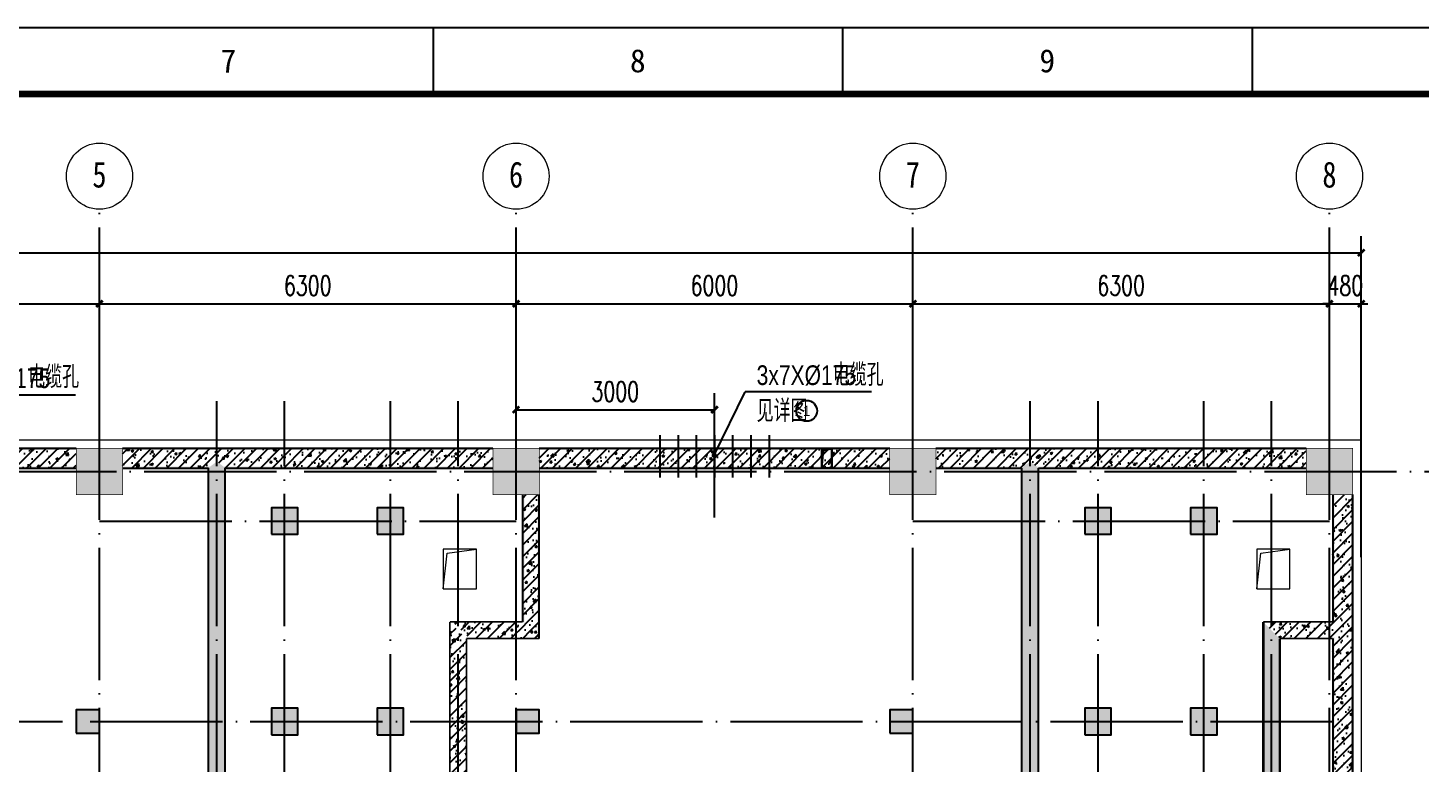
# Model space of a CAD drawing. Extents: x 3213259 to 3716512, y 332899 to 392399.
# Drawn here: x 3394762 to 3415817, y 381235 to 392349 of the extents above; entities that cross this region are included whole.
import ezdxf
from ezdxf.enums import TextEntityAlignment as Align

# ---------------------------------------------------------------- set-up
doc = ezdxf.new("R2010")
doc.units = 0
doc.header["$LTSCALE"] = 1000
doc.header["$MEASUREMENT"] = 0
doc.linetypes.add('ACAD_ISO04W100', pattern=[30, 24, -3, 0, -3])
doc.linetypes.add('DOTE', pattern=[2.42, 2, -0.2, 0.02, -0.2])
for name, color, linetype, lineweight in [('A-Line1', 11, 'Continuous', 9), ('JZX_ViewLine', 30, 'Continuous', 0), ('S-GRID-IDEN', 7, 'Continuous', 18)]:
    doc.layers.add(name, color=color, linetype=linetype, lineweight=lineweight)
for name, color, linetype in [('AXIS', 3, 'Continuous'), ('COLUMN', 2, 'Continuous'), ('DIM_LEAD', 3, 'Continuous'), ('DOTE', 1, 'DOTE'), ('JQFrame_DefaultLayer', 7, 'Continuous'), ('M_Thick', 6, 'Continuous'), ('PUB_HATCH', 8, 'Continuous'), ('PUB_TEXT', 7, 'Continuous'), ('PUB_WALL', 9, 'Continuous'), ('S-给排水提资', 4, 'Continuous'), ('S_CONCWALL', 3, 'Continuous'), ('WALL', 7, 'Continuous'), ('电气提资', 6, 'Continuous'), ('结构柱', 7, 'Continuous')]:
    doc.layers.add(name, color=color, linetype=linetype)
doc.styles.add('_TCH_DIM_T3', font='SIMPLEX.shx', dxfattribs={"width": 0.705882, "bigfont": 'GBCBIG'})
doc.styles.add('JQFrame_markText', font='txt')
doc.styles.add('sepd_yb2', font='sepd_gbe.shx', dxfattribs={"width": 0.8, "bigfont": 'sepd_gbc.shx'})
doc.dimstyles.new('_TCH_ARCH&&100', dxfattribs={"dimtxt": 297.5, "dimasz": 100, "dimexe": 250, "dimexo": 300, "dimgap": 126.25, "dimtad": 1, "dimdec": 0, "dimzin": 0, "dimdsep": 46, "dimtxsty": '_TCH_DIM_T3', "dimblk": 'ARCHTICK', "dimcen": 0.09, "dimclrt": 7, "dimazin": 2, "dimtfac": 1, "dimtdec": 0, "dimtix": 1, "dimtmove": 2, "dimatfit": 3, "dimfxl": 1, "dimtolj": 1, "dimtzin": 0, "dimarcsym": 0})
pattern_1 = [(45, (1020450.6, -428190.21), (-88.3883476, 88.3883476), []), (50, (1020450.6, -428190.2), (358.63009, -31.376067), [37.5, -412.5]), (355, (1020450.6, -428190.2), (-69.375667, 376.096067), [30, -330]), (100.4514, (1020480.5, -428192.83), (289.25469, 344.71977), [31.870095, -350.571056]), (46.1842, (1020450.6, -428090.2), (533.620524, -82.75951), [56.25, -618.75]), (96.6356, (1020495.07, -428097.1), (467.33135, 487.05894), [47.80514, -525.8565]), (351.1842, (1020450.6, -428090.2), (467.33097, 487.0593), [45, -495]), (21, (1020500.6, -428115.2), (298.453526, -201.309445), [37.5, -412.5]), (326, (1020500.6, -428115.2), (121.657666, 362.57502), [30, -330]), (71.4514, (1020525.48, -428132), (420.111314, 161.26525), [31.870095, -350.571056]), (37.5, (1020450.6, -428190.21), (6.0799277, 166.446927), [0, -326, 0, -335, 0, -331.25]), (7.5, (1020450.6, -428190.21), (131.534769, 197.205856), [0, -191, 0, -318.5, 0, -126.25]), (327.5, (1020339.1, -428190.21), (266.911218, -11.277436), [0, -125, 0, -390, 0, -517.5]), (317.5, (1020289.1, -428190.21), (291.593085, 50.052491), [0, -162.5, 0, -259, 0, -367.5])]
pattern_2 = [(45, (1020450.6, -428190.25), (-88.3883476, 88.3883476), []), (50, (1020450.6, -428190.25), (358.63009, -31.376067), [37.5, -412.5]), (355, (1020450.6, -428190.25), (-69.375667, 376.096067), [30, -330]), (100.4514, (1020480.5, -428192.86), (289.25469, 344.71977), [31.870095, -350.571056]), (46.1842, (1020450.6, -428090.25), (533.620524, -82.75951), [56.25, -618.75]), (96.6356, (1020495.07, -428097.14), (467.33135, 487.05894), [47.80514, -525.8565]), (351.1842, (1020450.6, -428090.25), (467.33097, 487.0593), [45, -495]), (21, (1020500.6, -428115.25), (298.453526, -201.309445), [37.5, -412.5]), (326, (1020500.6, -428115.25), (121.657666, 362.57502), [30, -330]), (71.4514, (1020525.48, -428132.02), (420.111314, 161.26525), [31.870095, -350.571056]), (37.5, (1020450.6, -428190.25), (6.0799277, 166.446927), [0, -326, 0, -335, 0, -331.25]), (7.5, (1020450.6, -428190.25), (131.534769, 197.205856), [0, -191, 0, -318.5, 0, -126.25]), (327.5, (1020339.1, -428190.25), (266.911218, -11.277436), [0, -125, 0, -390, 0, -517.5]), (317.5, (1020289.1, -428190.25), (291.593085, 50.052491), [0, -162.5, 0, -259, 0, -367.5])]

# ---------------------------------------------------------------- blocks, each defined once
blk = doc.blocks.new('JQStandardFrame-{2F40822963A54541BFAD0D905C8B126F}')
at = {"layer": 'JQFrame_DefaultLayer', "color": 3}
blk.add_lwpolyline([(0, 0), (743, 0), (743, 420), (0, 420)], close=True, dxfattribs=at)
for points in [[(433.42, 420), (433.42, 410)], [(495.33, 420), (495.33, 410)], [(557.25, 420), (557.25, 410)]]:
    blk.add_lwpolyline(points, dxfattribs=at)
at = {"layer": 'JQFrame_DefaultLayer', "color": 3, "const_width": 1}
blk.add_lwpolyline([(25, 10), (733, 10), (733, 410), (25, 410)], close=True, dxfattribs=at)
at = {"layer": 'JQFrame_DefaultLayer', "color": 3, "char_height": 3.5, "attachment_point": 5, "style": 'JQFrame_markText'}
for s, insert in [('7', (402.46, 415)), ('8', (464.37, 415)), ('9', (526.29, 415))]:
    blk.add_mtext(s, dxfattribs=dict(at, insert=insert))
blk = doc.blocks.new('qb')
h = blk.add_hatch()
h.set_pattern_fill('AR-CONC', scale=50)
h.set_pattern_definition([(50, (0, 0), (358.6301, -31.37607), [37.5, -412.5]), (355, (0, 0), (-69.37567, 376.09607), [30, -330]), (100.45144, (29.9, -2.6), (289.2544, 344.72), [31.8701, -350.57106]), (46.1842, (0, 100), (533.6207, -82.7596), [56.25, -618.75]), (96.63564, (44.47, 93.1), (467.331, 487.0593), [47.8052, -525.8569]), (351.18416, (0, 100), (467.331, 487.0593), [45, -495]), (21, (50, 75), (298.45353, -201.30945), [37.5, -412.5]), (326, (50, 75), (121.65767, 362.575), [30, -330]), (71.45144, (74.87, 58.22), (420.1112, 161.2656), [31.8701, -350.57106]), (37.5, (0, 0), (6.07993, 166.44693), [0, -326, 0, -335, 0, -331.25]), (7.5, (0, 0), (131.53477, 197.20586), [0, -191, 0, -318.5, 0, -126.25]), (327.5, (-111.5, 0), (266.91122, -11.27744), [0, -125, 0, -390, 0, -517.5]), (317.5, (-161.5, 0), (291.59308, 50.0525), [0, -162.5, 0, -259, 0, -367.5])])
h.paths.add_polyline_path([(167891, 132355), (167641, 132605), (167641, 126784), (167018, 125405), (162691, 125405), (162691, 125155), (168291, 125155), (168292, 125405), (167292, 125405), (167891, 126730)])
at = {"layer": 'S_CONCWALL', "linetype": 'ByBlock'}
blk.add_line((167891, 126730), (167292, 125405), dxfattribs=at)
at = {"layer": 'S_CONCWALL', "linetype": 'ByBlock', "const_width": 40}
for points in [[(167641, 126784), (167641, 132605)], [(167018, 125405), (167641, 126784)]]:
    blk.add_lwpolyline(points, dxfattribs=at)
at = {"layer": 'S_CONCWALL', "const_width": 35}
for points in [[(167891, 132355), (167891, 126730), (167292, 125405), (167292, 125405)], [(162691, 125405), (167018, 125405)], [(167292, 125405), (168292, 125405)], [(162691, 125155), (168291, 125155)]]:
    blk.add_lwpolyline(points, dxfattribs=at)
blk = doc.blocks.new('_ArchTick')
at = {"color": 0, "linetype": 'ByBlock', "const_width": 0.4}
blk.add_lwpolyline([(-0.5, -0.5), (0.5, 0.5)], dxfattribs=at)
blk = doc.blocks.new('*D219')
at = {"layer": 'AXIS', "color": 0, "lineweight": -2}
for p, q in [((3368065, 384348), (3368065, 389199)), ((3414925, 384348), (3414925, 389199)), ((3368065, 388949), (3414925, 388949))]:
    blk.add_line(p, q, dxfattribs=at)
at = {"layer": 'Defpoints', "color": 0}
for p in [(3414925, 388949), (3368065, 384048), (3414925, 384048)]:
    blk.add_point(p, dxfattribs=at)
at = {"layer": 'AXIS', "color": 0, "lineweight": -2, "xscale": 100, "yscale": 100, "zscale": 100, "rotation": 180}
blk.add_blockref('_ArchTick', (3368065, 388949), dxfattribs=at)
at = {"layer": 'AXIS', "color": 0, "lineweight": -2, "xscale": 100, "yscale": 100, "zscale": 100}
blk.add_blockref('_ArchTick', (3414925, 388949), dxfattribs=at)
at = {"layer": 'AXIS', "color": 7, "insert": (3391495, 389224), "char_height": 297.5, "attachment_point": 5, "style": '_TCH_DIM_T3'}
blk.add_mtext('\\A1;46860', dxfattribs=at)
blk = doc.blocks.new('*D217')
at = {"layer": 'AXIS', "color": 0, "lineweight": -2}
for p, q in [((3414445, 386424), (3414445, 388429)), ((3414925, 386424), (3414925, 388429)), ((3414445, 388179), (3414345, 388179)), ((3414445, 388179), (3414925, 388179)), ((3414925, 388179), (3415025, 388179))]:
    blk.add_line(p, q, dxfattribs=at)
at = {"layer": 'Defpoints', "color": 0}
for p in [(3414925, 388179), (3414445, 386124), (3414925, 386124)]:
    blk.add_point(p, dxfattribs=at)
at = {"layer": 'AXIS', "color": 0, "lineweight": -2, "xscale": 100, "yscale": 100, "zscale": 100}
blk.add_blockref('_ArchTick', (3414445, 388179), dxfattribs=at)
at = {"layer": 'AXIS', "color": 0, "lineweight": -2, "xscale": 100, "yscale": 100, "zscale": 100, "rotation": 180}
blk.add_blockref('_ArchTick', (3414925, 388179), dxfattribs=at)
at = {"layer": 'AXIS', "color": 7, "insert": (3414685, 388454), "char_height": 297.5, "attachment_point": 5, "style": '_TCH_DIM_T3'}
blk.add_mtext('\\A1;480', dxfattribs=at)
blk = doc.blocks.new('A$C31D42C8E')
at = {"layer": '电气提资', "color": 7}
blk.add_line((0, 775), (0, -957), dxfattribs=at)
at = {"layer": '电气提资', "color": 1, "linetype": 'ACAD_ISO04W100', "ltscale": 50}
for p, q in [((-825, -470), (-825, 170)), ((-550, -470), (-550, 170)), ((-275, -470), (-275, 170)), ((0, -470), (0, 170)), ((275, -470), (275, 170)), ((550, -470), (550, 170)), ((825, -470), (825, 170))]:
    blk.add_line(p, q, dxfattribs=at)
blk = doc.blocks.new('*D207')
at = {"layer": 'AXIS', "color": 0, "lineweight": -2}
for p, q in [((3402145, 385971), (3402145, 386827)), ((3405145, 385971), (3405145, 386827)), ((3402145, 386577), (3405145, 386577))]:
    blk.add_line(p, q, dxfattribs=at)
at = {"layer": 'Defpoints', "color": 0}
for p in [(3405145, 386577), (3402145, 385671), (3405145, 385671)]:
    blk.add_point(p, dxfattribs=at)
at = {"layer": 'AXIS', "color": 0, "lineweight": -2, "xscale": 100, "yscale": 100, "zscale": 100, "rotation": 180}
blk.add_blockref('_ArchTick', (3402145, 386577), dxfattribs=at)
at = {"layer": 'AXIS', "color": 0, "lineweight": -2, "xscale": 100, "yscale": 100, "zscale": 100}
blk.add_blockref('_ArchTick', (3405145, 386577), dxfattribs=at)
at = {"layer": 'AXIS', "color": 7, "insert": (3403645, 386852), "char_height": 297.5, "attachment_point": 5, "style": '_TCH_DIM_T3'}
blk.add_mtext('\\A1;3000', dxfattribs=at)
blk = doc.blocks.new('*D206')
at = {"layer": 'AXIS', "color": 0, "lineweight": -2}
for p, q in [((3408145, 386279), (3408145, 388429)), ((3414445, 386279), (3414445, 388429)), ((3408145, 388179), (3414445, 388179))]:
    blk.add_line(p, q, dxfattribs=at)
at = {"layer": 'Defpoints', "color": 0}
for p in [(3414445, 388179), (3408145, 385979), (3414445, 385979)]:
    blk.add_point(p, dxfattribs=at)
at = {"layer": 'AXIS', "color": 0, "lineweight": -2, "xscale": 100, "yscale": 100, "zscale": 100, "rotation": 180}
blk.add_blockref('_ArchTick', (3408145, 388179), dxfattribs=at)
at = {"layer": 'AXIS', "color": 0, "lineweight": -2, "xscale": 100, "yscale": 100, "zscale": 100}
blk.add_blockref('_ArchTick', (3414445, 388179), dxfattribs=at)
at = {"layer": 'AXIS', "color": 7, "insert": (3411295, 388454), "char_height": 297.5, "attachment_point": 5, "style": '_TCH_DIM_T3'}
blk.add_mtext('\\A1;6300', dxfattribs=at)
blk = doc.blocks.new('*D205')
at = {"layer": 'AXIS', "color": 0, "lineweight": -2}
for p, q in [((3402145, 386279), (3402145, 388429)), ((3408145, 386279), (3408145, 388429)), ((3402145, 388179), (3408145, 388179))]:
    blk.add_line(p, q, dxfattribs=at)
at = {"layer": 'Defpoints', "color": 0}
for p in [(3408145, 388179), (3402145, 385979), (3408145, 385979)]:
    blk.add_point(p, dxfattribs=at)
at = {"layer": 'AXIS', "color": 0, "lineweight": -2, "xscale": 100, "yscale": 100, "zscale": 100, "rotation": 180}
blk.add_blockref('_ArchTick', (3402145, 388179), dxfattribs=at)
at = {"layer": 'AXIS', "color": 0, "lineweight": -2, "xscale": 100, "yscale": 100, "zscale": 100}
blk.add_blockref('_ArchTick', (3408145, 388179), dxfattribs=at)
at = {"layer": 'AXIS', "color": 7, "insert": (3405145, 388454), "char_height": 297.5, "attachment_point": 5, "style": '_TCH_DIM_T3'}
blk.add_mtext('\\A1;6000', dxfattribs=at)
blk = doc.blocks.new('*D204')
at = {"layer": 'AXIS', "color": 0, "lineweight": -2}
for p, q in [((3395845, 386279), (3395845, 388429)), ((3402145, 386279), (3402145, 388429)), ((3395845, 388179), (3402145, 388179))]:
    blk.add_line(p, q, dxfattribs=at)
at = {"layer": 'Defpoints', "color": 0}
for p in [(3402145, 388179), (3395845, 385979), (3402145, 385979)]:
    blk.add_point(p, dxfattribs=at)
at = {"layer": 'AXIS', "color": 0, "lineweight": -2, "xscale": 100, "yscale": 100, "zscale": 100, "rotation": 180}
blk.add_blockref('_ArchTick', (3395845, 388179), dxfattribs=at)
at = {"layer": 'AXIS', "color": 0, "lineweight": -2, "xscale": 100, "yscale": 100, "zscale": 100}
blk.add_blockref('_ArchTick', (3402145, 388179), dxfattribs=at)
at = {"layer": 'AXIS', "color": 7, "insert": (3398995, 388454), "char_height": 297.5, "attachment_point": 5, "style": '_TCH_DIM_T3'}
blk.add_mtext('\\A1;6300', dxfattribs=at)
blk = doc.blocks.new('*D203')
at = {"layer": 'AXIS', "color": 0, "lineweight": -2}
for p, q in [((3389845, 386279), (3389845, 388429)), ((3395845, 386279), (3395845, 388429)), ((3389845, 388179), (3395845, 388179))]:
    blk.add_line(p, q, dxfattribs=at)
at = {"layer": 'Defpoints', "color": 0}
for p in [(3395845, 388179), (3389845, 385979), (3395845, 385979)]:
    blk.add_point(p, dxfattribs=at)
at = {"layer": 'AXIS', "color": 0, "lineweight": -2, "xscale": 100, "yscale": 100, "zscale": 100, "rotation": 180}
blk.add_blockref('_ArchTick', (3389845, 388179), dxfattribs=at)
at = {"layer": 'AXIS', "color": 0, "lineweight": -2, "xscale": 100, "yscale": 100, "zscale": 100}
blk.add_blockref('_ArchTick', (3395845, 388179), dxfattribs=at)
at = {"layer": 'AXIS', "color": 7, "insert": (3392845, 388454), "char_height": 297.5, "attachment_point": 5, "style": '_TCH_DIM_T3'}
blk.add_mtext('\\A1;6000', dxfattribs=at)
blk = doc.blocks.new('_FZHK')
blk.add_lwpolyline([(-0.5, -0.5), (0.5, -0.5), (0.5, 0.5), (-0.5, 0.5)], close=True)
blk = doc.blocks.new('轴网 - M_轴线标头 - 圆-208176--3_200m层平面图')
at = {"layer": 'S-GRID-IDEN'}
blk.add_circle((0, 0), 5, dxfattribs=at)

msp = doc.modelspace()

# ---------------------------------------------------------------- hatches: boundary and pattern name
at = {"layer": 'PUB_HATCH'}
h = msp.add_hatch(dxfattribs=at)
h.set_pattern_fill('钢筋混凝土', color=256, scale=50, style=0)
h.set_pattern_definition(pattern_1)
h.paths.add_polyline_path([(3395495.134, 385693.835), (3395495.134, 385993.835), (3390195.134, 385993.835), (3390195.134, 385693.835)])
h = msp.add_hatch(dxfattribs=at)
h.set_pattern_fill('钢筋混凝土', color=256, scale=50, style=0)
h.set_pattern_definition(pattern_1)
h.paths.add_polyline_path([(3396195.134, 385993.835), (3396195.134, 385693.835), (3397495.135, 385693.835), (3397520.135, 385718.835), (3397620.135, 385793.835), (3397620.135, 385993.835)])
h = msp.add_hatch(dxfattribs=at)
h.set_pattern_fill('钢筋混凝土', color=256, scale=50, style=0)
h.set_pattern_definition(pattern_1)
h.paths.add_polyline_path([(3401795.134, 385693.835), (3401795.134, 385993.835), (3397620.135, 385993.835), (3397620.135, 385793.835), (3397720.135, 385718.835), (3397745.135, 385693.835)])
h = msp.add_hatch(dxfattribs=at)
h.set_pattern_fill('钢筋混凝土', color=256, scale=50, style=0)
h.set_pattern_definition(pattern_1)
h.paths.add_polyline_path([(3407795.134, 385693.835), (3407795.134, 385993.835), (3402495.134, 385993.835), (3402495.134, 385693.835)])
h = msp.add_hatch(dxfattribs=at)
h.set_pattern_fill('钢筋混凝土', color=256, scale=50, style=0)
h.set_pattern_definition(pattern_1)
h.paths.add_polyline_path([(3408495.134, 385993.835), (3408495.134, 385693.835), (3409795.135, 385693.835), (3409820.135, 385718.835), (3409920.135, 385793.835), (3409920.135, 385993.835)])
h = msp.add_hatch(dxfattribs=at)
h.set_pattern_fill('钢筋混凝土', color=256, scale=50, style=0)
h.set_pattern_definition(pattern_1)
h.paths.add_polyline_path([(3414095.134, 385693.835), (3414095.134, 385993.835), (3409920.135, 385993.835), (3409920.135, 385793.835), (3410020.135, 385718.835), (3410045.135, 385693.835)])
h = msp.add_hatch(dxfattribs=at)
h.set_pattern_fill('钢筋混凝土', color=256, scale=50, style=0)
h.set_pattern_definition([(45, (1020450.6, -428190.25), (-88.3883476, 88.3883476), []), (50, (1020450.6, -428190.25), (358.63009, -31.376067), [37.5, -412.5]), (355, (1020450.6, -428190.25), (-69.375667, 376.096067), [30, -330]), (100.4514, (1020480.5, -428192.86), (289.25469, 344.71977), [31.870095, -350.571056]), (46.1842, (1020450.6, -428090.25), (533.620524, -82.75951), [56.25, -618.75]), (96.6356, (1020495.07, -428097.14), (467.33135, 487.05894), [47.80514, -525.8565]), (351.1842, (1020450.6, -428090.25), (467.33097, 487.0593), [45, -495]), (21, (1020500.6, -428115.25), (298.453526, -201.309445), [37.5, -412.5]), (326, (1020500.6, -428115.25), (121.657666, 362.57502), [30, -330]), (71.4514, (1020525.47, -428132.02), (420.111314, 161.26525), [31.870095, -350.571056]), (37.5, (1020450.6, -428190.25), (6.0799277, 166.446927), [0, -326, 0, -335, 0, -331.25]), (7.5, (1020450.6, -428190.25), (131.534769, 197.205856), [0, -191, 0, -318.5, 0, -126.25]), (327.5, (1020339.1, -428190.25), (266.911218, -11.277436), [0, -125, 0, -390, 0, -517.5]), (317.5, (1020289.1, -428190.25), (291.593085, 50.052491), [0, -162.5, 0, -259, 0, -367.5])])
h.paths.add_polyline_path([(3397620.134, 376085.507), (3397720.134, 376143.84), (3397745.134, 376168.84), (3397745.134, 385693.801), (3397720.134, 385718.801), (3397620.134, 385793.801), (3397520.134, 385718.801), (3397495.134, 385693.801), (3397495.134, 376168.84), (3397520.134, 376143.84)])
h = msp.add_hatch(dxfattribs=at)
h.set_pattern_fill('钢筋混凝土', color=256, scale=50, style=0)
h.set_pattern_definition([(45, (1020450.6, -428190.25), (-88.3883476, 88.3883476), []), (50, (1020450.6, -428190.25), (358.63009, -31.376067), [37.5, -412.5]), (355, (1020450.6, -428190.25), (-69.375667, 376.096067), [30, -330]), (100.4514, (1020480.5, -428192.86), (289.25469, 344.71977), [31.870095, -350.571056]), (46.1842, (1020450.6, -428090.25), (533.620524, -82.75951), [56.25, -618.75]), (96.6356, (1020495.07, -428097.14), (467.33135, 487.05894), [47.80514, -525.8565]), (351.1842, (1020450.6, -428090.25), (467.33097, 487.0593), [45, -495]), (21, (1020500.6, -428115.25), (298.453526, -201.309445), [37.5, -412.5]), (326, (1020500.6, -428115.25), (121.657666, 362.57502), [30, -330]), (71.4514, (1020525.47, -428132.02), (420.111314, 161.26525), [31.870095, -350.571056]), (37.5, (1020450.6, -428190.25), (6.0799277, 166.446927), [0, -326, 0, -335, 0, -331.25]), (7.5, (1020450.6, -428190.25), (131.534769, 197.205856), [0, -191, 0, -318.5, 0, -126.25]), (327.5, (1020339.1, -428190.25), (266.911218, -11.277436), [0, -125, 0, -390, 0, -517.5]), (317.5, (1020289.1, -428190.25), (291.593085, 50.052491), [0, -162.5, 0, -259, 0, -367.5])])
h.paths.add_polyline_path([(3409920.134, 376085.526), (3410020.134, 376143.859), (3410045.134, 376168.859), (3410045.134, 385693.801), (3410020.134, 385718.801), (3409920.134, 385793.801), (3409820.134, 385718.801), (3409795.134, 385693.801), (3409795.134, 376168.859), (3409820.134, 376143.859)])
h = msp.add_hatch(dxfattribs=at)
h.set_pattern_fill('钢筋混凝土', color=256, scale=50, style=0)
h.set_pattern_definition(pattern_2)
h.paths.add_polyline_path([(3402495.134, 385293.81), (3402245.134, 385293.81), (3402245.134, 383370.181), (3402495.134, 383120.181)])
h = msp.add_hatch(dxfattribs=at)
h.set_pattern_fill('钢筋混凝土', color=256, scale=50, style=0)
h.set_pattern_definition(pattern_2)
h.paths.add_polyline_path([(3414795.134, 385293.81), (3414495.134, 385293.81), (3414495.134, 383370.18), (3414520.134, 383345.18), (3414595.134, 383245.18), (3414795.134, 383245.18)])
for points in [[(3398445.134, 384693.834), (3398845.134, 384693.834), (3398845.134, 385093.834), (3398445.134, 385093.834)], [(3400045.134, 384693.834), (3400445.134, 384693.834), (3400445.134, 385093.834), (3400045.134, 385093.834)], [(3410745.134, 384693.834), (3411145.134, 384693.834), (3411145.134, 385093.834), (3410745.134, 385093.834)], [(3412345.134, 384693.834), (3412745.134, 384693.834), (3412745.134, 385093.834), (3412345.134, 385093.834)], [(3395495.134, 381688.834), (3395845.134, 381688.834), (3395845.134, 382038.834), (3395495.134, 382038.834)], [(3398445.134, 381663.834), (3398845.134, 381663.834), (3398845.134, 382063.834), (3398445.134, 382063.834)], [(3400045.134, 381663.834), (3400445.134, 381663.834), (3400445.134, 382063.834), (3400045.134, 382063.834)], [(3402145.134, 381688.834), (3402495.134, 381688.834), (3402495.134, 382038.834), (3402145.134, 382038.834)], [(3407795.134, 381688.834), (3408145.134, 381688.834), (3408145.134, 382038.834), (3407795.134, 382038.834)], [(3410745.134, 381663.834), (3411145.134, 381663.834), (3411145.134, 382063.834), (3410745.134, 382063.834)], [(3412345.134, 381663.834), (3412745.134, 381663.834), (3412745.134, 382063.834), (3412345.134, 382063.834)]]:
    msp.add_hatch(color=256, dxfattribs=at).paths.add_polyline_path(points)
h = msp.add_hatch(dxfattribs=at)
h.set_pattern_fill('钢筋混凝土', color=256, scale=50, style=0)
h.set_pattern_definition([(45, (1008150.6, -428190.25), (-88.3883476, 88.3883476), []), (50, (1008150.6, -428190.25), (358.63009, -31.376067), [37.5, -412.5]), (355, (1008150.6, -428190.25), (-69.375667, 376.096067), [30, -330]), (100.4514, (1008180.5, -428192.86), (289.25469, 344.71977), [31.870095, -350.571056]), (46.1842, (1008150.6, -428090.25), (533.620524, -82.75951), [56.25, -618.75]), (96.6356, (1008195.07, -428097.14), (467.33135, 487.05894), [47.80514, -525.8565]), (351.1842, (1008150.6, -428090.25), (467.33097, 487.0593), [45, -495]), (21, (1008200.6, -428115.25), (298.453526, -201.309445), [37.5, -412.5]), (326, (1008200.6, -428115.25), (121.657666, 362.57502), [30, -330]), (71.4514, (1008225.48, -428132.02), (420.111314, 161.26525), [31.870095, -350.571056]), (37.5, (1008150.6, -428190.25), (6.0799277, 166.446927), [0, -326, 0, -335, 0, -331.25]), (7.5, (1008150.6, -428190.25), (131.534769, 197.205856), [0, -191, 0, -318.5, 0, -126.25]), (327.5, (1008039.1, -428190.25), (266.911218, -11.277436), [0, -125, 0, -390, 0, -517.5]), (317.5, (1007989.1, -428190.25), (291.593085, 50.052491), [0, -162.5, 0, -259, 0, -367.5])])
h.paths.add_polyline_path([(3401395.134, 383120.18), (3401145.134, 383370.18), (3401145.134, 376168.84), (3401395.134, 376168.84)])
h = msp.add_hatch(dxfattribs=at)
h.set_pattern_fill('钢筋混凝土', color=256, scale=50, style=0)
h.set_pattern_definition([(45, (1020450.6, -428191.6), (-88.3883476, 88.3883476), []), (50, (1020450.6, -428191.6), (358.63009, -31.376067), [37.5, -412.5]), (355, (1020450.6, -428191.6), (-69.375667, 376.096067), [30, -330]), (100.4514, (1020480.5, -428194.2), (289.25469, 344.71977), [31.870095, -350.571056]), (46.1842, (1020450.6, -428091.6), (533.620524, -82.75951), [56.25, -618.75]), (96.6356, (1020495.07, -428098.5), (467.33135, 487.05894), [47.80514, -525.8565]), (351.1842, (1020450.6, -428091.6), (467.33097, 487.0593), [45, -495]), (21, (1020500.6, -428116.6), (298.453526, -201.309445), [37.5, -412.5]), (326, (1020500.6, -428116.6), (121.657666, 362.57502), [30, -330]), (71.4514, (1020525.48, -428133.37), (420.111314, 161.26525), [31.870095, -350.571056]), (37.5, (1020450.6, -428191.6), (6.0799277, 166.446927), [0, -326, 0, -335, 0, -331.25]), (7.5, (1020450.6, -428191.6), (131.534769, 197.205856), [0, -191, 0, -318.5, 0, -126.25]), (327.5, (1020339.1, -428191.6), (266.911218, -11.277436), [0, -125, 0, -390, 0, -517.5]), (317.5, (1020289.1, -428191.6), (291.593085, 50.052491), [0, -162.5, 0, -259, 0, -367.5])])
h.paths.add_polyline_path([(3402495.134, 383118.832), (3402245.134, 383368.832), (3401195.134, 383368.832), (3401445.134, 383118.832)])
h = msp.add_hatch(dxfattribs=at)
h.set_pattern_fill('钢筋混凝土', color=256, scale=50, style=0)
h.set_pattern_definition([(45, (1020450.6, -428191.6), (-88.3883476, 88.3883476), []), (50, (1020450.6, -428191.6), (358.63009, -31.376067), [37.5, -412.5]), (355, (1020450.6, -428191.6), (-69.375667, 376.096067), [30, -330]), (100.4514, (1020480.5, -428194.2), (289.25469, 344.71977), [31.870095, -350.571056]), (46.1842, (1020450.6, -428091.6), (533.620524, -82.75951), [56.25, -618.75]), (96.6356, (1020495.07, -428098.5), (467.33135, 487.05894), [47.80514, -525.8565]), (351.1842, (1020450.6, -428091.6), (467.33097, 487.0593), [45, -495]), (21, (1020500.6, -428116.6), (298.453526, -201.309445), [37.5, -412.5]), (326, (1020500.6, -428116.6), (121.657666, 362.57502), [30, -330]), (71.4514, (1020525.47, -428133.37), (420.111314, 161.26525), [31.870095, -350.571056]), (37.5, (1020450.6, -428191.6), (6.0799277, 166.446927), [0, -326, 0, -335, 0, -331.25]), (7.5, (1020450.6, -428191.6), (131.534769, 197.205856), [0, -191, 0, -318.5, 0, -126.25]), (327.5, (1020339.1, -428191.6), (266.911218, -11.277436), [0, -125, 0, -390, 0, -517.5]), (317.5, (1020289.1, -428191.6), (291.593085, 50.052491), [0, -162.5, 0, -259, 0, -367.5])])
h.paths.add_polyline_path([(3414595.134, 383243.832), (3414520.134, 383343.832), (3414495.134, 383368.832), (3413445.134, 383368.832), (3413695.134, 383118.832), (3414495.134, 383118.832), (3414520.134, 383143.832)])
h = msp.add_hatch(dxfattribs=at)
h.set_pattern_fill('钢筋混凝土', color=256, scale=50, style=0)
h.set_pattern_definition(pattern_2)
h.paths.add_polyline_path([(3414495.134, 376393.81), (3414795.134, 376393.81), (3414795.134, 383245.18), (3414595.134, 383245.18), (3414520.134, 383145.18), (3414495.134, 383120.18)])
at = {"layer": 'PUB_WALL'}
for points in [[(3395495.134, 385968.835), (3395495.134, 385993.835), (3390195.134, 385993.835), (3390195.134, 385968.835)], [(3396195.134, 385993.835), (3396195.134, 385968.835), (3397620.135, 385968.835), (3397620.135, 385993.835)], [(3401795.134, 385968.835), (3401795.134, 385993.835), (3397620.135, 385993.835), (3397620.135, 385968.835)], [(3407795.134, 385968.835), (3407795.134, 385993.835), (3402495.134, 385993.835), (3402495.134, 385968.835)], [(3408495.134, 385993.835), (3408495.134, 385968.835), (3409920.135, 385968.835), (3409920.135, 385993.835)], [(3414095.134, 385968.835), (3414095.134, 385993.835), (3409920.135, 385993.835), (3409920.135, 385968.835)], [(3395495.134, 385693.835), (3395495.134, 385718.835), (3390195.134, 385718.835), (3390195.134, 385693.835)], [(3396195.134, 385718.835), (3396195.134, 385693.835), (3397495.135, 385693.835), (3397520.135, 385718.835)], [(3397495.134, 376168.84), (3397495.134, 385693.801), (3397520.134, 385718.801), (3397520.134, 376143.84)], [(3397745.134, 376168.84), (3397745.134, 385693.801), (3397720.134, 385718.801), (3397720.134, 376143.84)], [(3401795.134, 385693.835), (3401795.134, 385718.835), (3397720.135, 385718.835), (3397745.135, 385693.835)], [(3407795.134, 385693.835), (3407795.134, 385718.835), (3402495.134, 385718.835), (3402495.134, 385693.835)], [(3408495.134, 385718.835), (3408495.134, 385693.835), (3409795.135, 385693.835), (3409820.135, 385718.835)], [(3409795.134, 376168.859), (3409795.134, 385693.801), (3409820.134, 385718.801), (3409820.134, 376143.859)], [(3410045.134, 376168.859), (3410045.134, 385693.801), (3410020.134, 385718.801), (3410020.134, 376143.859)], [(3414095.134, 385693.835), (3414095.134, 385718.835), (3410020.135, 385718.835), (3410045.135, 385693.835)], [(3402270.134, 385293.81), (3402245.134, 385293.81), (3402245.134, 383370.181), (3402270.134, 383345.181)], [(3402495.134, 385293.81), (3402470.134, 385293.81), (3402470.134, 383145.181), (3402495.134, 383120.181)], [(3414520.134, 385293.81), (3414495.134, 385293.81), (3414495.134, 383370.18), (3414520.134, 383345.18)], [(3414795.134, 385293.81), (3414770.134, 385293.81), (3414770.134, 383245.18), (3414795.134, 383245.18)], [(3414770.134, 376393.81), (3414795.134, 376393.81), (3414795.134, 383245.18), (3414770.134, 383245.18)], [(3414495.134, 376393.81), (3414520.134, 376393.81), (3414520.134, 383145.18), (3414495.134, 383120.18)]]:
    msp.add_hatch(color=2, dxfattribs=at).paths.add_polyline_path(points)
at = {"layer": '结构柱'}
for points in [[(3395495.134, 385293.835), (3396195.134, 385293.835), (3396195.134, 385993.835), (3395495.134, 385993.835)], [(3401795.134, 385293.835), (3402495.134, 385293.835), (3402495.134, 385993.835), (3401795.134, 385993.835)], [(3407795.134, 385293.835), (3408495.134, 385293.835), (3408495.134, 385993.835), (3407795.134, 385993.835)], [(3414095.134, 385293.835), (3414795.134, 385293.835), (3414795.134, 385993.835), (3414095.134, 385993.835)]]:
    msp.add_hatch(color=256, dxfattribs=at).paths.add_polyline_path(points)

# ---------------------------------------------------------------- linework, layer by layer
at = {"layer": 'A-Line1', "color": 6, "ltscale": 0.5}
for points in [[(3401045.134, 383868.835), (3401545.134, 383868.835), (3401545.134, 384468.835), (3401045.134, 384468.835)], [(3413345.134, 383868.835), (3413845.134, 383868.835), (3413845.134, 384468.835), (3413345.134, 384468.835)]]:
    msp.add_lwpolyline(points, close=True, dxfattribs=at)
for points in [[(3401045.134, 383868.835), (3401104.991, 384408.744), (3401545.134, 384468.835)], [(3413345.134, 383868.835), (3413404.991, 384408.744), (3413845.134, 384468.835)]]:
    msp.add_lwpolyline(points, dxfattribs=at)
at = {"layer": 'COLUMN', "color": 252}
for p, q in [((3398445.134, 385093.835), (3398445.134, 384693.835)), ((3398845.134, 385093.835), (3398445.134, 385093.835)), ((3398845.134, 384693.835), (3398845.134, 385093.835)), ((3400045.134, 385093.835), (3400045.134, 384693.835)), ((3400445.134, 385093.835), (3400045.134, 385093.835)), ((3400445.134, 384693.835), (3400445.134, 385093.835)), ((3410745.134, 385093.835), (3410745.134, 384693.835)), ((3411145.134, 385093.835), (3410745.134, 385093.835)), ((3411145.134, 384693.835), (3411145.134, 385093.835)), ((3412345.134, 385093.835), (3412345.134, 384693.835)), ((3412745.134, 385093.835), (3412345.134, 385093.835)), ((3412745.134, 384693.835), (3412745.134, 385093.835)), ((3398445.134, 384693.835), (3398845.134, 384693.835)), ((3400045.134, 384693.835), (3400445.134, 384693.835)), ((3410745.134, 384693.835), (3411145.134, 384693.835)), ((3412345.134, 384693.835), (3412745.134, 384693.835)), ((3395495.134, 382038.835), (3395495.134, 381688.835)), ((3395845.134, 382038.835), (3395495.134, 382038.835)), ((3395845.134, 381688.835), (3395845.134, 382038.835)), ((3398445.134, 382063.835), (3398445.134, 381663.835)), ((3398845.134, 382063.835), (3398445.134, 382063.835)), ((3398845.134, 381663.835), (3398845.134, 382063.835)), ((3400045.134, 382063.835), (3400045.134, 381663.835)), ((3400445.134, 382063.835), (3400045.134, 382063.835)), ((3400445.134, 381663.835), (3400445.134, 382063.835)), ((3402145.134, 382038.835), (3402145.134, 381688.835)), ((3402495.134, 382038.835), (3402145.134, 382038.835)), ((3402495.134, 381688.835), (3402495.134, 382038.835)), ((3408145.134, 382038.835), (3407795.134, 382038.835)), ((3407795.134, 382038.835), (3407795.134, 381688.835)), ((3408145.134, 381688.835), (3408145.134, 382038.835)), ((3411145.134, 382063.835), (3410745.134, 382063.835)), ((3410745.134, 382063.835), (3410745.134, 381663.835)), ((3411145.134, 381663.835), (3411145.134, 382063.835)), ((3412345.134, 382063.835), (3412345.134, 381663.835)), ((3412745.134, 382063.835), (3412345.134, 382063.835)), ((3412745.134, 381663.835), (3412745.134, 382063.835)), ((3395495.134, 381688.835), (3395845.134, 381688.835)), ((3398445.134, 381663.835), (3398845.134, 381663.835)), ((3400045.134, 381663.835), (3400445.134, 381663.835)), ((3402145.134, 381688.835), (3402495.134, 381688.835)), ((3407795.134, 381688.835), (3408145.134, 381688.835)), ((3410745.134, 381663.835), (3411145.134, 381663.835)), ((3412345.134, 381663.835), (3412745.134, 381663.835))]:
    msp.add_line(p, q, dxfattribs=at)
at = {"layer": 'DIM_LEAD'}
for p, q in [((3395483.721, 386799.392), (3393574.204, 386799.392)), ((3405142.767, 385887.674), (3405608.862, 386845.473)), ((3407518.379, 386845.473), (3405608.862, 386845.473))]:
    msp.add_line(p, q, dxfattribs=at)
at = {"layer": 'DIM_LEAD', "const_width": 40}
msp.add_lwpolyline([(3405148.128, 385868.439, 1), (3405137.405, 385906.975, 1)], format="xyb", close=True, dxfattribs=at)
at = {"layer": 'DOTE', "color": 8}
for p, q in [((3395845.134, 358290.883), (3395845.134, 389606.397)), ((3402145.134, 358290.883), (3402145.134, 389606.397)), ((3408145.134, 358290.883), (3408145.134, 389606.397)), ((3397620.134, 376043.835), (3397620.134, 386707.093)), ((3398645.134, 376043.835), (3398645.134, 386707.093)), ((3400245.134, 376043.835), (3400245.134, 386707.093)), ((3401270.134, 376043.835), (3401270.134, 386707.093)), ((3409920.134, 376043.835), (3409920.134, 386707.093)), ((3410945.134, 376043.835), (3410945.134, 386707.093)), ((3412545.134, 376043.835), (3412545.134, 386707.093)), ((3413570.134, 376043.835), (3413570.134, 386707.093)), ((3362641.302, 385643.835), (3418608.815, 385643.835)), ((3395845.134, 384893.835), (3402145.134, 384893.835)), ((3376345.394, 381863.835), (3414495.134, 381863.835))]:
    msp.add_line(p, q, dxfattribs=at)
at = {"layer": 'DOTE', "color": 4}
for p, q in [((3414445.134, 358290.883), (3414445.134, 389606.397)), ((3408145.134, 384893.835), (3414445.134, 384893.835))]:
    msp.add_line(p, q, dxfattribs=at)
at = {"layer": 'JZX_ViewLine'}
msp.add_lwpolyline([(3370065.134, 386123.835), (3414925.134, 386123.835), (3414925.134, 363563.835), (3368065.134, 363563.835), (3368065.134, 384123.835)], dxfattribs=at)
at = {"layer": 'M_Thick'}
for points in [[(3395495.134, 385293.835, 10, 10, 0), (3396195.134, 385293.835, 10, 10, 0), (3396195.134, 385993.835, 10, 10, 0), (3395495.134, 385993.835, 10, 10, 0)], [(3401795.134, 385293.835, 10, 10, 0), (3402495.134, 385293.835, 10, 10, 0), (3402495.134, 385993.835, 10, 10, 0), (3401795.134, 385993.835, 10, 10, 0)], [(3407795.134, 385293.835, 10, 10, 0), (3408495.134, 385293.835, 10, 10, 0), (3408495.134, 385993.835, 10, 10, 0), (3407795.134, 385993.835, 10, 10, 0)], [(3414095.134, 385293.835, 10, 10, 0), (3414795.134, 385293.835, 10, 10, 0), (3414795.134, 385993.835, 10, 10, 0), (3414095.134, 385993.835, 10, 10, 0)]]:
    msp.add_lwpolyline(points, format="xyseb", close=True, dxfattribs=at)
at = {"layer": 'PUB_TEXT'}
msp.add_circle((3406539.289, 386560.066), 157.5, dxfattribs=at)
at = {"layer": 'PUB_WALL', "color": 2, "const_width": 25}
for points in [[(3401145.134, 383368.835), (3402245.134, 383368.835)], [(3401145.134, 376168.84), (3401145.134, 383368.835)], [(3413445.135, 383368.835), (3414495.134, 383368.835)], [(3401395.134, 383118.835), (3402495.134, 383118.835)], [(3401395.134, 376168.84), (3401395.134, 383118.835)], [(3413695.135, 383118.835), (3414495.134, 383118.835)]]:
    msp.add_lwpolyline(points, dxfattribs=at)
at = {"layer": 'S-给排水提资'}
for p, q in [((3406770.035, 385992.716), (3406770.035, 385692.716)), ((3406770.035, 385692.716), (3406770.035, 385992.716)), ((3406920.035, 385692.716), (3406920.035, 385992.716)), ((3406920.035, 385992.716), (3406920.035, 385692.716))]:
    msp.add_line(p, q, dxfattribs=at)
msp.add_lwpolyline([(3406770.035, 385692.716), (3406793.053, 385959.368), (3406920.035, 385992.716)], dxfattribs=at)
msp.add_lwpolyline([(3406770.035, 385992.716), (3406920.035, 385992.716), (3406920.035, 385692.716), (3406770.035, 385692.716)], close=True, dxfattribs=at)
at = {"layer": 'WALL', "color": 2}
for p, q in [((3390195.134, 385993.835), (3395495.134, 385993.835)), ((3396195.134, 385993.835), (3397620.135, 385993.835)), ((3397620.135, 385993.835), (3401795.134, 385993.835)), ((3402495.134, 385993.835), (3407795.134, 385993.835)), ((3408495.134, 385993.835), (3409920.135, 385993.835)), ((3409920.135, 385993.835), (3414095.134, 385993.835)), ((3390195.134, 385693.835), (3395495.134, 385693.835)), ((3396195.134, 385693.835), (3397495.135, 385693.835)), ((3397495.134, 376168.84), (3397495.134, 385693.801)), ((3397745.134, 376168.84), (3397745.134, 385693.801)), ((3397745.135, 385693.835), (3401795.134, 385693.835)), ((3402495.134, 385693.835), (3407795.134, 385693.835)), ((3408495.134, 385693.835), (3409795.135, 385693.835)), ((3409795.134, 376168.859), (3409795.134, 385693.801)), ((3410045.134, 376168.859), (3410045.134, 385693.801)), ((3410045.135, 385693.835), (3414095.134, 385693.835)), ((3402245.134, 383370.181), (3402245.134, 385293.81)), ((3402495.134, 383120.181), (3402495.134, 385293.81)), ((3414495.134, 385293.81), (3414495.134, 383370.18)), ((3414795.134, 385293.81), (3414795.134, 383245.18)), ((3414795.134, 383245.18), (3414795.134, 376393.81)), ((3414495.134, 383120.18), (3414495.134, 376393.81))]:
    msp.add_line(p, q, dxfattribs=at)

# ---------------------------------------------------------------- block references
at = {"xscale": 100, "yscale": 100, "zscale": 100}
msp.add_blockref('JQStandardFrame-{2F40822963A54541BFAD0D905C8B126F}', (3357549.167, 350349.078), dxfattribs=at)
msp.add_blockref('qb', (3245803.165, 250763.718))
at = {"layer": 'COLUMN', "color": 252}
for p, xscale, yscale, zscale in [((3398645.134, 384893.835), 400, 400, 400), ((3400245.134, 384893.835), 400, 400, 400), ((3410945.134, 384893.835), 400, 400, 400), ((3412545.134, 384893.835), 400, 400, 400), ((3395670.134, 381863.835), 350, 350, 350), ((3398645.134, 381863.835), 400, 400, 400), ((3400245.134, 381863.835), 400, 400, 400), ((3402320.134, 381863.835), 350, 350, 350), ((3407970.134, 381863.835), 350, 350, 350), ((3410945.134, 381863.835), 400, 400, 400), ((3412545.134, 381863.835), 400, 400, 400)]:
    msp.add_blockref('_FZHK', p, dxfattribs=dict(at, xscale=xscale, yscale=yscale, zscale=zscale))
at = {"layer": 'S-GRID-IDEN', "xscale": 99.99999999999993, "yscale": 99.99999999999993, "zscale": 99.99999999999993}
for p in [(3395845.134, 390106.397), (3402145.134, 390106.397), (3408145.134, 390106.397), (3414445.134, 390106.397)]:
    msp.add_blockref('轴网 - M_轴线标头 - 圆-208176--3_200m层平面图', p, dxfattribs=at)
at = {"layer": '电气提资', "color": 7, "rotation": 180}
msp.add_blockref('A$C31D42C8E', (3405145.134, 385723.797), dxfattribs=at)

# ---------------------------------------------------------------- texts
at = {"layer": 'PUB_TEXT', "style": 'sepd_yb2', "width": 0.8}
for s, height, p in [('3x7X%%c175', 297.5, (3393597.308, 386904.392)), ('电缆孔', 337.5887, (3394767.573, 386904.392)), ('3x7X%%c175', 297.5, (3405782.966, 386950.473)), ('电缆孔', 337.5887, (3406933.731, 386936.973)), ('见详图', 337.5887, (3405782.966, 386390.473))]:
    msp.add_text(s, height=height, dxfattribs=at).set_placement(p)
at = {"layer": 'PUB_TEXT', "style": 'sepd_yb2', "width": 2.285714}
msp.add_text('1', height=157.258, dxfattribs=at).set_placement((3406486.869, 386481.437), (3406591.708, 386481.437), align=Align.FIT)
at = {"layer": 'S-GRID-IDEN', "lineweight": 15, "char_height": 393.18182, "width": 347.94292, "attachment_point": 2, "line_spacing_factor": 0.887216, "style": 'sepd_yb2'}
for s, insert in [('\\f黑体|b0|i0|c134|p49|;5', (3395845.012, 390328.394)), ('\\f黑体|b0|i0|c134|p49|;6', (3402145.012, 390328.394)), ('\\f黑体|b0|i0|c134|p49|;7', (3408145.012, 390328.394)), ('\\f黑体|b0|i0|c134|p49|;8', (3414445.012, 390328.394))]:
    msp.add_mtext(s, dxfattribs=dict(at, insert=insert))

# ---------------------------------------------------------------- dimensions: what is measured, and where the dimension line sits
at = {"layer": 'AXIS', "color": 3}
for base, p1, p2, picture, middle in [((3414925.134, 388949.133), (3368065.134, 384047.658), (3414925.134, 384047.658), '*D219', (3391495.134, 389224.133)), ((3414925.134, 388179.335), (3414445.134, 386123.801), (3414925.134, 386123.835), '*D217', (3414685.134, 388454.335))]:
    dim = msp.add_linear_dim(base=base, p1=p1, p2=p2, dimstyle='_TCH_ARCH&&100', dxfattribs=at)
    dim.commit()
    dim.dimension.update_dxf_attribs({"geometry": picture, "text_midpoint": middle})
for p1, p2, distance, picture, middle in [((3389845.136, 385979.302), (3395845.134, 385979.302), 2200, '*D203', (3392845.135, 388454.302)), ((3395845.134, 385979.302), (3402145.134, 385979.302), 2200, '*D204', (3398995.134, 388454.302)), ((3402145.134, 385979.302), (3408145.134, 385979.302), 2200, '*D205', (3405145.134, 388454.302)), ((3408145.134, 385979.302), (3414445.134, 385979.302), 2200, '*D206', (3411295.134, 388454.302)), ((3402145.134, 385670.971), (3405145.134, 385670.971), 905.838, '*D207', (3403645.134, 386851.809))]:
    dim = msp.add_aligned_dim(p1=p1, p2=p2, distance=distance, dimstyle='_TCH_ARCH&&100', dxfattribs=at)
    dim.commit()
    dim.dimension.update_dxf_attribs({"geometry": picture, "text_midpoint": middle})

doc.saveas('drawing.dxf')
